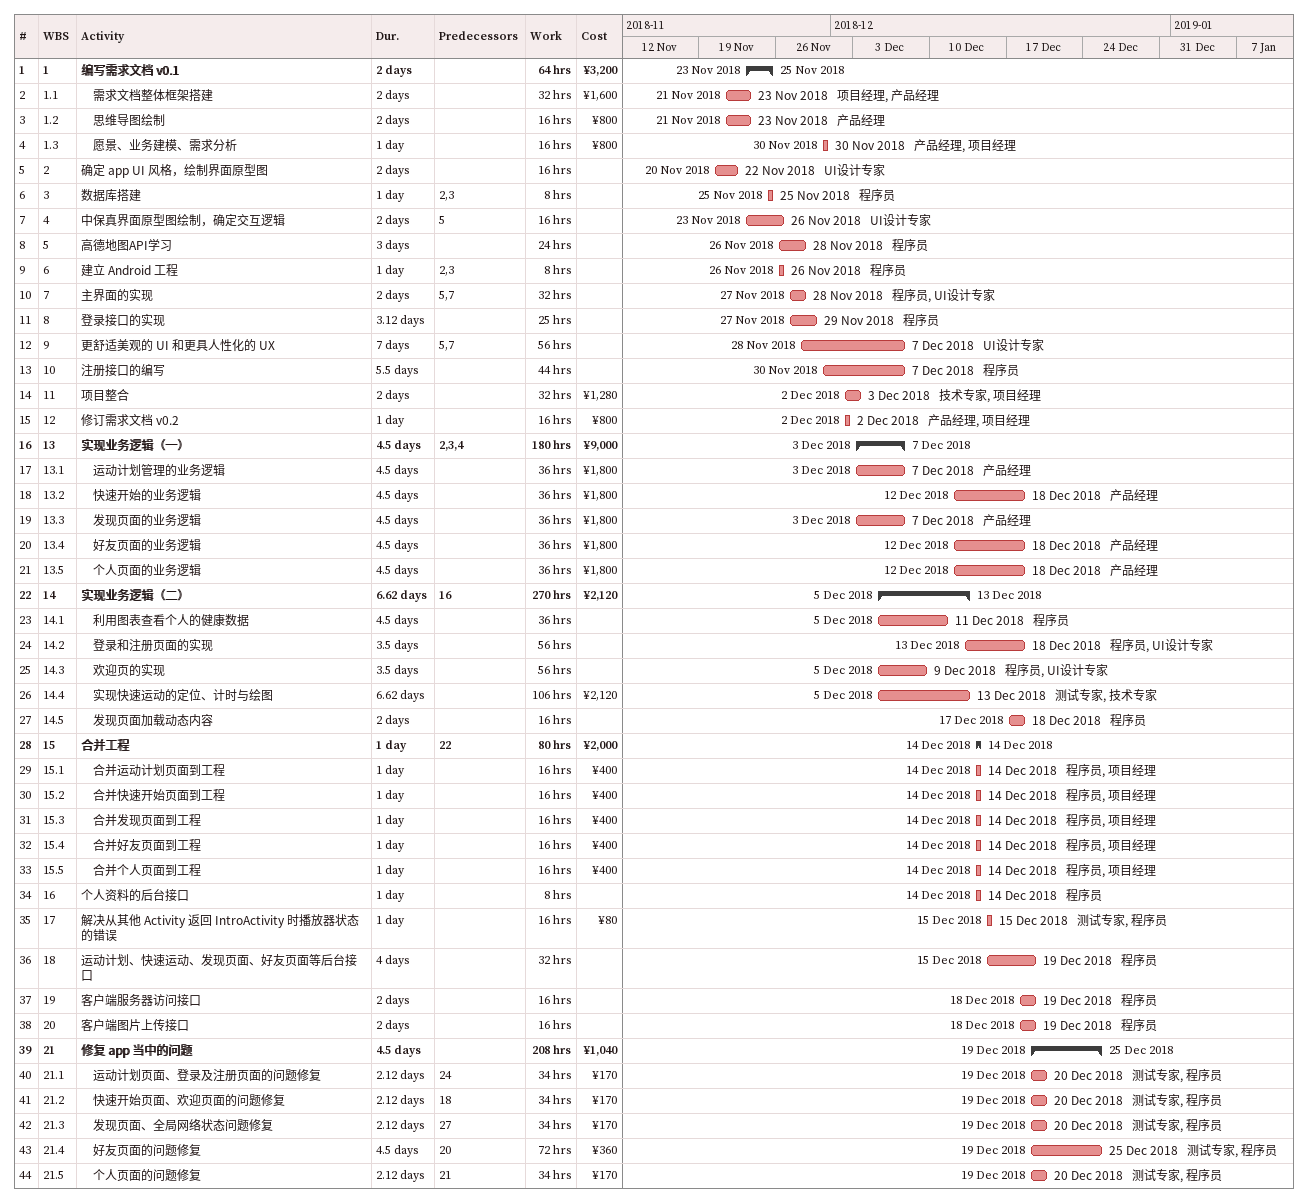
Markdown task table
| ID | WBS | Task | Duration | Start | Finish | Predecessors | Resources | Work (h) | Cost (¥) |
|---|---|---|---|---|---|---|---|---|---|
| 1 | 1 | **编写需求文档 v0.1** | 2d | 2018-11-23 | 2018-11-25 |  |  | 64 | 3200 |
| 2 | 1.1 | 需求文档整体框架搭建 | 2d | 2018-11-21 | 2018-11-23 |  | 项目经理, 产品经理 | 32 | 1600 |
| 3 | 1.2 | 思维导图绘制 | 2d | 2018-11-21 | 2018-11-23 |  | 产品经理 | 16 | 800 |
| 4 | 1.3 | 愿景、业务建模、需求分析 | 1d | 2018-11-30 | 2018-11-30 |  | 产品经理, 项目经理 | 16 | 800 |
| 5 | 2 | 确定 app UI 风格，绘制界面原型图 | 2d | 2018-11-20 | 2018-11-22 |  | UI设计专家 | 16 |  |
| 6 | 3 | 数据库搭建 | 1d | 2018-11-25 | 2018-11-25 | 2, 3 | 程序员 | 8 |  |
| 7 | 4 | 中保真界面原型图绘制，确定交互逻辑 | 2d | 2018-11-23 | 2018-11-26 | 5 | UI设计专家 | 16 |  |
| 8 | 5 | 高德地图API学习 | 3d | 2018-11-26 | 2018-11-28 |  | 程序员 | 24 |  |
| 9 | 6 | 建立 Android 工程 | 1d | 2018-11-26 | 2018-11-26 | 2, 3 | 程序员 | 8 |  |
| 10 | 7 | 主界面的实现 | 2d | 2018-11-27 | 2018-11-28 | 5, 7 | 程序员, UI设计专家 | 32 |  |
| 11 | 8 | 登录接口的实现 | 3.12d | 2018-11-27 | 2018-11-29 |  | 程序员 | 25 |  |
| 12 | 9 | 更舒适美观的 UI 和更具人性化的 UX | 7d | 2018-11-28 | 2018-12-07 | 5, 7 | UI设计专家 | 56 |  |
| 13 | 10 | 注册接口的编写 | 5.5d | 2018-11-30 | 2018-12-07 |  | 程序员 | 44 |  |
| 14 | 11 | 项目整合 | 2d | 2018-12-02 | 2018-12-03 |  | 技术专家, 项目经理 | 32 | 1280 |
| 15 | 12 | 修订需求文档 v0.2 | 1d | 2018-12-02 | 2018-12-02 |  | 产品经理, 项目经理 | 16 | 800 |
| 16 | 13 | **实现业务逻辑（一）** | 4.5d | 2018-12-03 | 2018-12-07 | 2, 3, 4 |  | 180 | 9000 |
| 17 | 13.1 | 运动计划管理的业务逻辑 | 4.5d | 2018-12-03 | 2018-12-07 |  | 产品经理 | 36 | 1800 |
| 18 | 13.2 | 快速开始的业务逻辑 | 4.5d | 2018-12-12 | 2018-12-18 |  | 产品经理 | 36 | 1800 |
| 19 | 13.3 | 发现页面的业务逻辑 | 4.5d | 2018-12-03 | 2018-12-07 |  | 产品经理 | 36 | 1800 |
| 20 | 13.4 | 好友页面的业务逻辑 | 4.5d | 2018-12-12 | 2018-12-18 |  | 产品经理 | 36 | 1800 |
| 21 | 13.5 | 个人页面的业务逻辑 | 4.5d | 2018-12-12 | 2018-12-18 |  | 产品经理 | 36 | 1800 |
| 22 | 14 | **实现业务逻辑（二）** | 6.62d | 2018-12-05 | 2018-12-13 | 16 |  | 270 | 2120 |
| 23 | 14.1 | 利用图表查看个人的健康数据 | 4.5d | 2018-12-05 | 2018-12-11 |  | 程序员 | 36 |  |
| 24 | 14.2 | 登录和注册页面的实现 | 3.5d | 2018-12-13 | 2018-12-18 |  | 程序员, UI设计专家 | 56 |  |
| 25 | 14.3 | 欢迎页的实现 | 3.5d | 2018-12-05 | 2018-12-09 |  | 程序员, UI设计专家 | 56 |  |
| 26 | 14.4 | 实现快速运动的定位、计时与绘图 | 6.62d | 2018-12-05 | 2018-12-13 |  | 测试专家, 技术专家 | 106 | 2120 |
| 27 | 14.5 | 发现页面加载动态内容 | 2d | 2018-12-17 | 2018-12-18 |  | 程序员 | 16 |  |
| 28 | 15 | **合并工程** | 1d | 2018-12-14 | 2018-12-14 | 22 |  | 80 | 2000 |
| 29 | 15.1 | 合并运动计划页面到工程 | 1d | 2018-12-14 | 2018-12-14 |  | 程序员, 项目经理 | 16 | 400 |
| 30 | 15.2 | 合并快速开始页面到工程 | 1d | 2018-12-14 | 2018-12-14 |  | 程序员, 项目经理 | 16 | 400 |
| 31 | 15.3 | 合并发现页面到工程 | 1d | 2018-12-14 | 2018-12-14 |  | 程序员, 项目经理 | 16 | 400 |
| 32 | 15.4 | 合并好友页面到工程 | 1d | 2018-12-14 | 2018-12-14 |  | 程序员, 项目经理 | 16 | 400 |
| 33 | 15.5 | 合并个人页面到工程 | 1d | 2018-12-14 | 2018-12-14 |  | 程序员, 项目经理 | 16 | 400 |
| 34 | 16 | 个人资料的后台接口 | 1d | 2018-12-14 | 2018-12-14 |  | 程序员 | 8 |  |
| 35 | 17 | 解决从其他 Activity 返回 IntroActivity 时播放器状态的错误 | 1d | 2018-12-15 | 2018-12-15 |  | 测试专家, 程序员 | 16 | 80 |
| 36 | 18 | 运动计划、快速运动、发现页面、好友页面等后台接口 | 4d | 2018-12-15 | 2018-12-19 |  | 程序员 | 32 |  |
| 37 | 19 | 客户端服务器访问接口 | 2d | 2018-12-18 | 2018-12-19 |  | 程序员 | 16 |  |
| 38 | 20 | 客户端图片上传接口 | 2d | 2018-12-18 | 2018-12-19 |  | 程序员 | 16 |  |
| 39 | 21 | **修复 app 当中的问题** | 4.5d | 2018-12-19 | 2018-12-25 |  |  | 208 | 1040 |
| 40 | 21.1 | 运动计划页面、登录及注册页面的问题修复 | 2.12d | 2018-12-19 | 2018-12-20 | 24 | 测试专家, 程序员 | 34 | 170 |
| 41 | 21.2 | 快速开始页面、欢迎页面的问题修复 | 2.12d | 2018-12-19 | 2018-12-20 | 18 | 测试专家, 程序员 | 34 | 170 |
| 42 | 21.3 | 发现页面、全局网络状态问题修复 | 2.12d | 2018-12-19 | 2018-12-20 | 27 | 测试专家, 程序员 | 34 | 170 |
| 43 | 21.4 | 好友页面的问题修复 | 4.5d | 2018-12-19 | 2018-12-25 | 20 | 测试专家, 程序员 | 72 | 360 |
| 44 | 21.5 | 个人页面的问题修复 | 2.12d | 2018-12-19 | 2018-12-20 | 21 | 测试专家, 程序员 | 34 | 170 |
